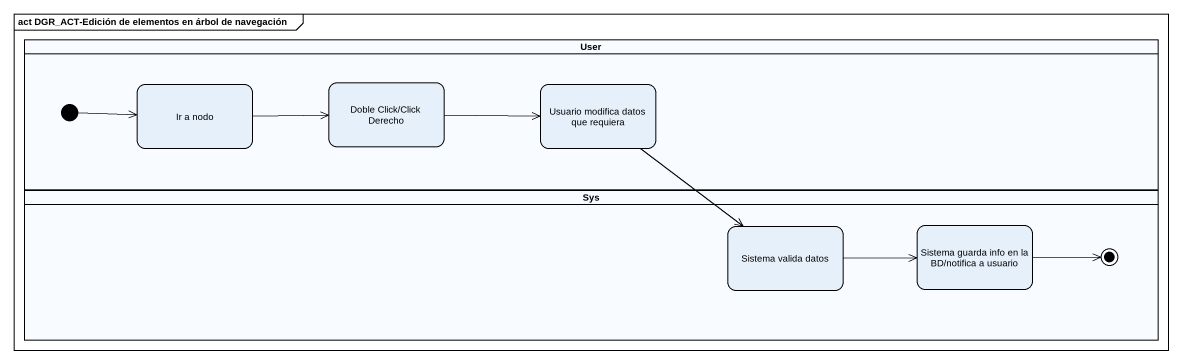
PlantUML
@startuml
mainframe act DGR_ACT-Edición de elementos en árbol de navegación
hide empty description
state User <<partition>> {
  state "Ir a nodo" as Ir_a_nodo
  state "Doble Click/Click Derecho" as Doble_Click_Click_Derecho
  state "Usuario modifica datos que requiera" as Usuario_modifica_datos_que
  [*] -right-> Ir_a_nodo
}
state Sys <<partition>> {
  state "Sistema valida datos" as Sistema_valida_datos
  state "Sistema guarda info en la BD/notifica a usuario" as Sistema_guarda_info_en_la
  Sistema_guarda_info_en_la -right-> [*]
}
Ir_a_nodo -right-> Doble_Click_Click_Derecho
Doble_Click_Click_Derecho -right-> Usuario_modifica_datos_que
Usuario_modifica_datos_que --> Sistema_valida_datos
Sistema_valida_datos -right-> Sistema_guarda_info_en_la
@enduml
